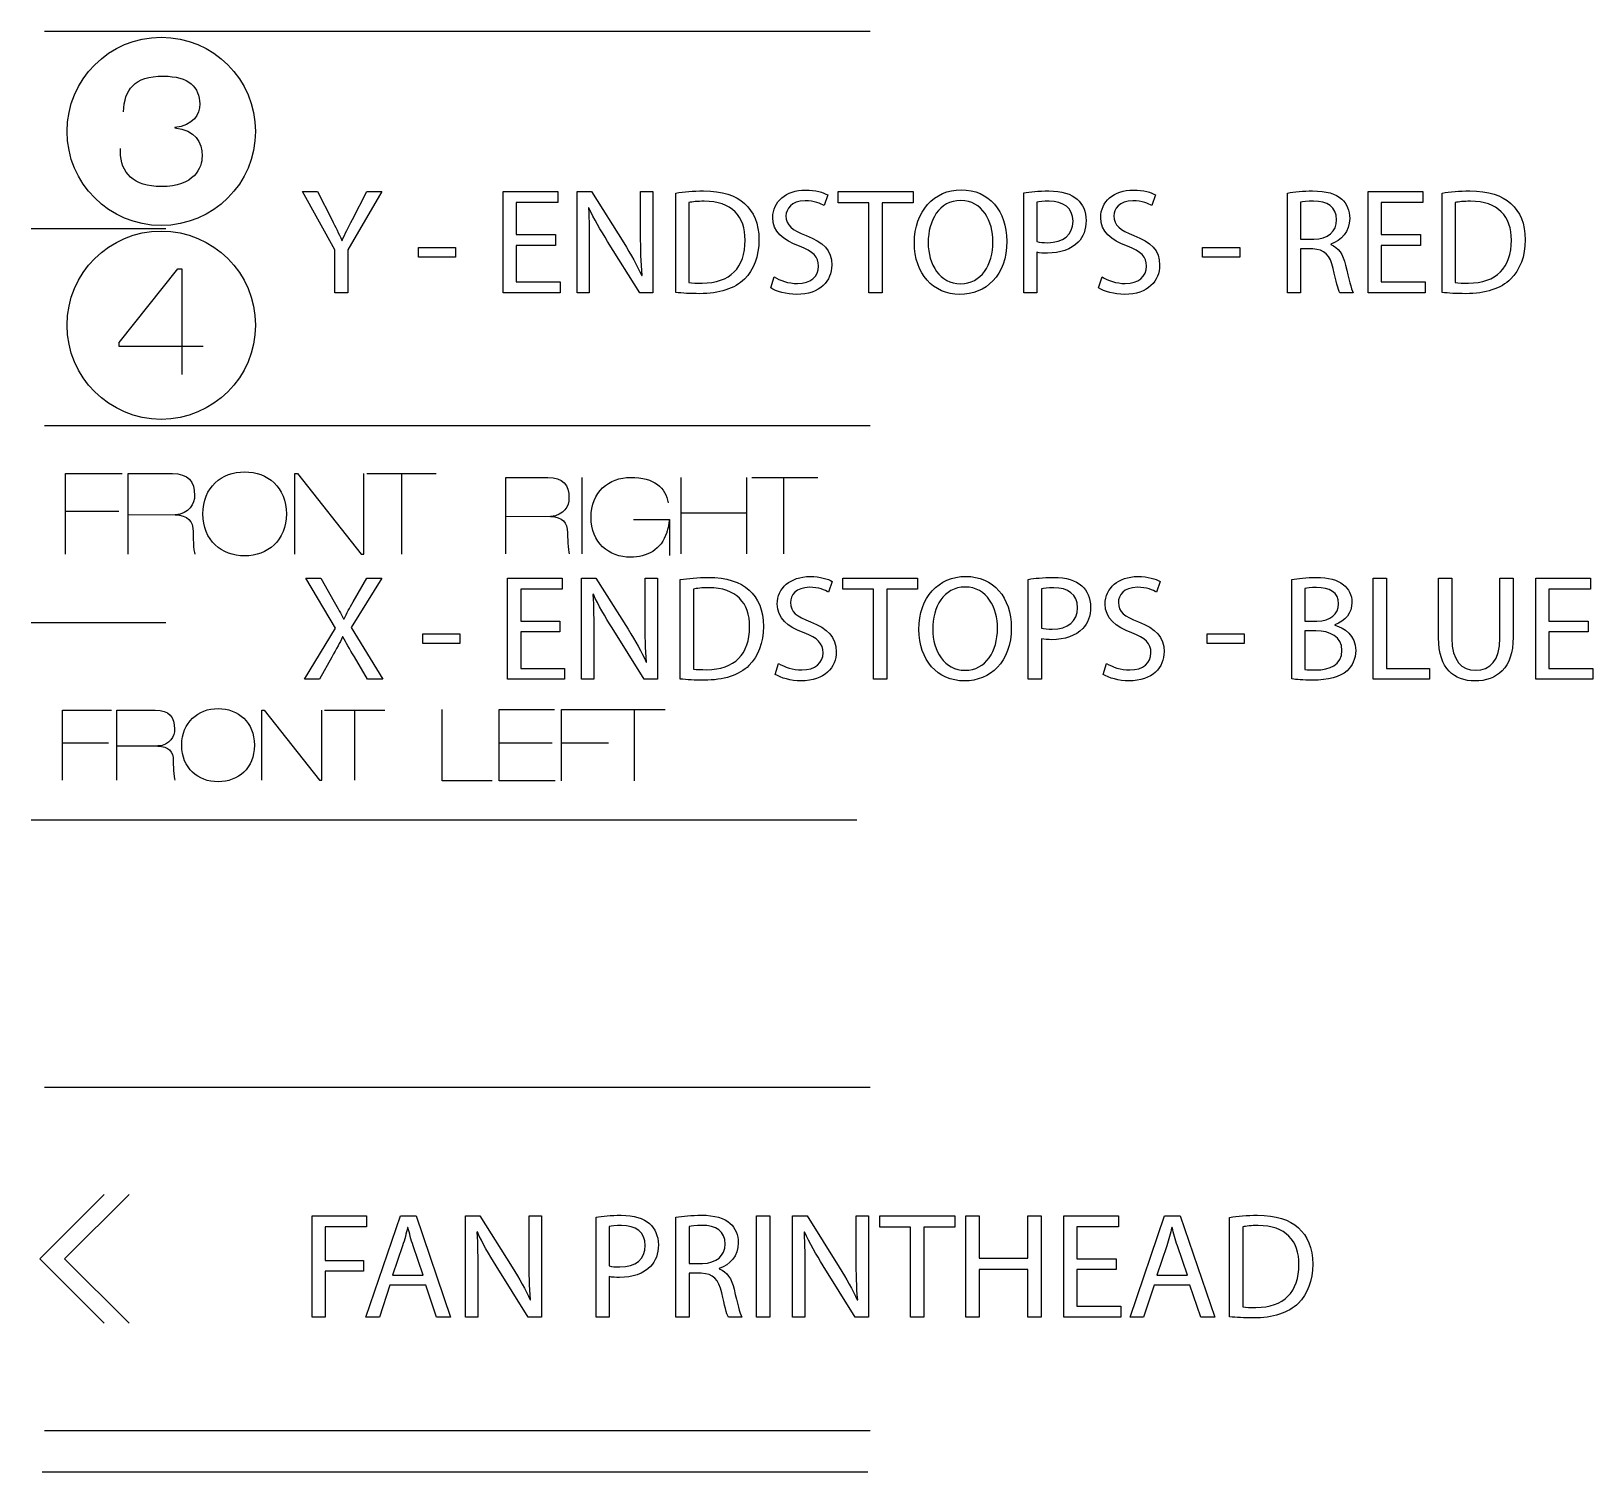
# Model space of a CAD drawing. Header units: millimetres. Extents: x -1949 to 1995, y -1808 to 1842.
# Drawn here: x -357.28 to -313.25, y -742.23 to -701.6 of the extents above; entities that cross this region are included whole.
import ezdxf

# ---------------------------------------------------------------- set-up
doc = ezdxf.new("R2010")
doc.units = ezdxf.units.MM
doc.layers.get('0').update_dxf_attribs({"lineweight": 25, "true_color": 0xffffff})

msp = doc.modelspace()

# ---------------------------------------------------------------- linework, layer by layer
at = {"color": 5, "true_color": 0x0000ff}
for points in [[(-356.90154, -701.60198), (-333.61821, -701.60198)], [(-353.22948, -704.32013), (-353.22948, -704.3286)], [(-348.72027, -708.97715), (-348.72027, -707.76748), (-349.62585, -706.12565), (-349.20287, -706.12565), (-348.80071, -706.9127)], [(-348.22109, -706.9127), (-347.81081, -706.12565), (-347.39594, -706.12565), (-348.34809, -707.76324), (-348.34809, -708.97715), (-348.72027, -708.97715), (-348.72027, -708.97715)], [(-342.49798, -707.64083), (-343.60217, -707.64083), (-343.60217, -708.66882), (-342.36674, -708.66882), (-342.36674, -708.97751), (-343.97471, -708.97751), (-343.97471, -706.126), (-342.43024, -706.126), (-342.43024, -706.43468), (-343.60217, -706.43468), (-343.60217, -707.33638), (-342.49798, -707.33638), (-342.49798, -707.64083), (-342.49798, -707.64083)], [(-341.88802, -708.97715), (-341.88802, -706.12565), (-341.48162, -706.12565), (-340.57181, -707.56851)], [(-340.0938, -707.31874), (-340.0938, -706.12565), (-339.74666, -706.12565), (-339.74666, -708.97715), (-340.1192, -708.97715), (-341.02442, -707.53041)], [(-339.10249, -708.96869), (-339.10249, -706.16798), (-339.10214, -706.16798)], [(-334.81906, -706.21914), (-334.92066, -706.5197)], [(-333.65454, -706.43892), (-334.52167, -706.43892), (-334.52167, -706.126), (-332.41065, -706.126), (-332.41065, -706.43892), (-333.28201, -706.43892), (-333.28201, -708.97751), (-333.65454, -708.97751), (-333.65454, -706.43892), (-333.65454, -706.43892)], [(-328.92132, -707.83521), (-328.92132, -708.97751), (-329.28962, -708.97751), (-329.28962, -706.15987), (-329.28962, -706.15987)], [(-325.57346, -706.21914), (-325.67506, -706.5197)], [(-321.14081, -707.74243), (-321.48794, -707.74243), (-321.48794, -708.97751), (-321.85624, -708.97751), (-321.85624, -706.1641), (-321.85624, -706.1641)], [(-318.10622, -707.64083), (-319.21041, -707.64083), (-319.21041, -708.66882), (-317.97498, -708.66882), (-317.97498, -708.97751), (-319.58259, -708.97751), (-319.58259, -706.126), (-318.03813, -706.126), (-318.03813, -706.43468), (-319.21041, -706.43468), (-319.21041, -707.33638), (-318.10622, -707.33638), (-318.10622, -707.64083), (-318.10622, -707.64083)], [(-317.49556, -708.96869), (-317.49556, -706.16798), (-317.49556, -706.16798)], [(-341.55324, -706.57862), (-341.56629, -706.58285)], [(-338.73384, -706.43433), (-338.73384, -708.68999), (-338.73384, -708.68999)], [(-328.92132, -706.42622), (-328.92132, -707.535), (-328.92132, -707.535)], [(-321.48794, -706.42198), (-321.48794, -707.46268), (-321.48794, -707.46268)], [(-317.12726, -706.43433), (-317.12726, -708.68999), (-317.12726, -708.68999)], [(-357.27725, -707.16141), (-353.4863, -707.16141)], [(-348.51742, -707.50078), (-348.50861, -707.50078)], [(-321.48794, -707.46268), (-321.11118, -707.46268)], [(-346.36195, -707.7001), (-345.31667, -707.7001), (-345.31667, -707.97103), (-346.36195, -707.97103), (-346.36195, -707.7001), (-346.36195, -707.7001)], [(-341.54089, -707.75901), (-341.54089, -708.97715), (-341.88802, -708.97715), (-341.88802, -708.97715)], [(-324.24772, -707.7001), (-323.20244, -707.7001), (-323.20244, -707.97103), (-324.24772, -707.97103), (-324.24772, -707.7001), (-324.24772, -707.7001)], [(-320.63316, -707.60696), (-320.63316, -707.61966)], [(-353.03545, -710.4941), (-354.79546, -710.4941), (-354.79546, -710.37944), (-353.14552, -708.30229), (-353.03545, -708.30229), (-353.03545, -710.4941)], [(-340.06416, -708.49491), (-340.05182, -708.49102)], [(-336.42667, -708.83816), (-336.32966, -708.52912), (-336.32966, -708.52912)], [(-327.18107, -708.83816), (-327.08406, -708.52912), (-327.08406, -708.52912)], [(-319.99852, -708.97751), (-320.37916, -708.97751)], [(-352.4262, -710.4941), (-353.03545, -710.4941), (-353.03545, -711.28079)], [(-356.90154, -712.72083), (-333.61821, -712.72083)], [(-356.30676, -716.34774), (-356.30676, -714.07726), (-354.71397, -714.07726)], [(-354.5471, -716.34774), (-354.5471, -714.07726), (-353.29792, -714.07726)], [(-349.84846, -716.34774), (-349.84846, -714.07726), (-349.76591, -714.07726), (-347.97697, -716.34774), (-347.90289, -716.34774), (-347.90289, -714.07726)], [(-347.81469, -714.07726), (-345.85607, -714.07726)], [(-346.83009, -716.34774), (-346.83009, -714.07726)], [(-343.89498, -716.33857), (-343.89498, -714.1838), (-342.70894, -714.1838)], [(-341.75503, -714.1838), (-341.75503, -716.33857)], [(-338.95362, -716.33857), (-338.95362, -714.1838)], [(-337.10683, -714.1838), (-337.10683, -716.33857)], [(-336.95937, -714.1838), (-335.10058, -714.1838)], [(-336.06014, -716.33821), (-336.06014, -714.20285)], [(-356.30676, -715.13348), (-354.80675, -715.13348)], [(-353.21184, -715.2379), (-353.21537, -715.24425), (-354.54746, -715.24848)], [(-342.62745, -715.28517), (-342.63097, -715.29117), (-343.89568, -715.2954)], [(-340.2977, -715.37548), (-339.28347, -715.37548), (-339.28347, -716.38654)], [(-338.95362, -715.18569), (-337.10683, -715.18569)], [(-348.80494, -719.25075), (-349.14784, -719.87728), (-349.57082, -719.87728), (-348.69911, -718.43442), (-349.53695, -717.02542), (-349.10939, -717.02542), (-348.73297, -717.69429)], [(-348.19992, -717.69429), (-347.81504, -717.02542), (-347.38748, -717.02542), (-348.25461, -718.41361), (-347.36631, -719.87728), (-347.79388, -719.87728), (-347.79388, -719.87763)], [(-342.37098, -718.54061), (-343.47517, -718.54061), (-343.47517, -719.5686), (-342.23974, -719.5686), (-342.23974, -719.87763), (-343.84735, -719.87763), (-343.84735, -717.02578), (-342.30324, -717.02578), (-342.30324, -717.33481), (-343.47517, -717.33481), (-343.47517, -718.23616), (-342.37098, -718.23616), (-342.37098, -718.54061), (-342.37098, -718.54061)], [(-341.76067, -719.87763), (-341.76067, -717.02578), (-341.35462, -717.02578), (-340.44481, -718.46864)], [(-339.96644, -718.21922), (-339.96644, -717.02578), (-339.61966, -717.02578), (-339.61966, -719.87763), (-339.9922, -719.87763), (-340.89742, -718.43089)], [(-338.97514, -719.86952), (-338.97514, -717.06811), (-338.97514, -717.06811)], [(-334.69171, -717.11856), (-334.79331, -717.41912)], [(-333.52754, -717.33904), (-334.39467, -717.33904), (-334.39467, -717.02578), (-332.2833, -717.02578), (-332.2833, -717.33904), (-333.15501, -717.33904), (-333.15501, -719.87763), (-333.52754, -719.87763), (-333.52754, -717.33904), (-333.52754, -717.33904)], [(-328.79432, -718.73534), (-328.79432, -719.87763), (-329.16227, -719.87763), (-329.16227, -717.06), (-329.16227, -717.06)], [(-325.44646, -717.11856), (-325.54806, -717.41912)], [(-321.72889, -719.86917), (-321.72889, -717.06811), (-321.72889, -717.06811)], [(-319.43866, -717.02578), (-319.06612, -717.02578), (-319.06612, -719.5686), (-317.84763, -719.5686), (-317.84763, -719.87763), (-319.43866, -719.87763), (-319.43866, -717.02578), (-319.43866, -717.02578)], [(-317.59292, -718.70571), (-317.59292, -717.02578), (-317.22039, -717.02578), (-317.22039, -717.02578)], [(-317.22039, -717.02578), (-317.22039, -718.71841)], [(-315.8622, -718.71841), (-315.8622, -717.02578), (-315.49002, -717.02578), (-315.49002, -718.69265)], [(-313.37723, -718.54061), (-314.48142, -718.54061), (-314.48142, -719.5686), (-313.246, -719.5686), (-313.246, -719.87763), (-314.85396, -719.87763), (-314.85396, -717.02578), (-313.3095, -717.02578), (-313.3095, -717.33481), (-314.48142, -717.33481), (-314.48142, -718.23616), (-313.37723, -718.23616), (-313.37723, -718.54061), (-313.37723, -718.54061)], [(-341.42624, -717.47874), (-341.43894, -717.48298)], [(-338.60684, -717.33446), (-338.60684, -719.58941), (-338.60684, -719.58941)], [(-328.79432, -717.32634), (-328.79432, -718.43477), (-328.79432, -718.43477)], [(-321.36059, -717.314), (-321.36059, -718.23616), (-321.36059, -718.23616)], [(-357.27725, -718.28026), (-353.4863, -718.28026)], [(-348.47086, -718.17654), (-348.45816, -718.17654)], [(-321.36059, -718.23616), (-321.02651, -718.23616)], [(-321.05614, -718.51097), (-321.36059, -718.51097), (-321.36059, -719.59823), (-321.36059, -719.59823)], [(-320.51886, -718.34164), (-320.51886, -718.35469)], [(-348.48779, -718.68454), (-348.49626, -718.68454)], [(-346.23531, -718.59987), (-345.19002, -718.59987), (-345.19002, -718.87045), (-346.23531, -718.87045), (-346.23531, -718.59987), (-346.23531, -718.59987)], [(-341.41389, -718.65914), (-341.41389, -719.87763), (-341.76067, -719.87763), (-341.76067, -719.87763)], [(-324.12037, -718.59987), (-323.07509, -718.59987), (-323.07509, -718.87045), (-324.12037, -718.87045), (-324.12037, -718.59987), (-324.12037, -718.59987)], [(-347.79388, -719.87763), (-348.16182, -719.24722)], [(-339.93681, -719.39539), (-339.92446, -719.39115)], [(-336.29967, -719.73793), (-336.20266, -719.42855), (-336.20266, -719.42855)], [(-327.05442, -719.73793), (-326.95671, -719.42855), (-326.95671, -719.42855)], [(-356.39989, -722.72384), (-356.39989, -720.74829), (-355.01383, -720.74829)], [(-354.86778, -722.72384), (-354.86778, -720.74829), (-353.78052, -720.74829)], [(-350.77979, -722.72384), (-350.77979, -720.74829), (-350.70782, -720.74829), (-349.15101, -722.72384), (-349.08646, -722.72384), (-349.08646, -720.74829)], [(-349.0092, -720.74829), (-347.30493, -720.74829)], [(-348.1523, -722.72384), (-348.1523, -720.74829)], [(-344.27915, -722.74113), (-345.68921, -722.74113), (-345.68921, -720.73136)], [(-342.50362, -722.74113), (-344.08548, -722.74113), (-344.08548, -720.73136), (-342.5202, -720.73136)], [(-342.32723, -722.74113), (-342.32723, -720.73136), (-340.91718, -720.73136)], [(-341.13696, -720.73136), (-339.40306, -720.73136)], [(-340.26489, -722.74113), (-340.26489, -720.73136)], [(-356.39989, -721.66727), (-355.09426, -721.66727)], [(-344.08548, -721.66551), (-342.58511, -721.66551)], [(-342.32723, -721.66551), (-340.99867, -721.66551)], [(-353.70961, -721.76394), (-354.86919, -721.76782)], [(-353.70573, -721.75864), (-353.70926, -721.76394)], [(-357.2776, -723.83968), (-333.99427, -723.83968)], [(-356.90154, -731.37713), (-333.61821, -731.37713)], [(-355.21914, -738.03934), (-357.03524, -736.22253), (-355.21914, -734.40608)], [(-354.51817, -738.03934), (-356.33533, -736.22253), (-354.51817, -734.40608)], [(-349.35915, -735.01145), (-347.82351, -735.01145), (-347.82351, -735.32013), (-348.98697, -735.32013), (-348.98697, -736.26804), (-347.91241, -736.26804), (-347.91241, -736.57249), (-348.98697, -736.57249), (-348.98697, -737.86295), (-349.35915, -737.86295), (-349.35915, -735.01145), (-349.35915, -735.01145)], [(-347.16241, -736.96584), (-347.45874, -737.86295), (-347.83939, -737.86295), (-346.86607, -735.01145), (-346.42616, -735.01145), (-345.45284, -737.86295), (-345.84619, -737.86295), (-346.15134, -736.96584), (-347.16241, -736.96584), (-347.16241, -736.96584)], [(-345.03304, -737.86295), (-345.03304, -735.01145), (-344.62664, -735.01145), (-343.71682, -736.45396)], [(-343.23881, -736.20419), (-343.23881, -735.01109), (-342.89168, -735.01109), (-342.89168, -737.8626), (-343.26421, -737.8626), (-344.16979, -736.41586)], [(-340.98174, -736.72066), (-340.98174, -737.86295), (-341.35004, -737.86295), (-341.35004, -735.04531), (-341.35004, -735.04531)], [(-340.98174, -735.31131), (-340.98174, -736.41974), (-340.98174, -736.41974)], [(-338.38247, -736.62787), (-338.72961, -736.62787), (-338.72961, -737.86295), (-339.09755, -737.86295), (-339.09755, -735.04955), (-339.09755, -735.04955)], [(-338.72961, -735.30743), (-338.72961, -736.34847), (-338.72961, -736.34847)], [(-336.82425, -735.01145), (-336.45172, -735.01145), (-336.45172, -737.8633), (-336.82425, -737.8633), (-336.82425, -735.01145), (-336.82425, -735.01145)], [(-335.80861, -737.86295), (-335.80861, -735.01145), (-335.40256, -735.01145), (-334.49274, -736.45396)], [(-334.01438, -736.20419), (-334.01438, -735.01109), (-333.6676, -735.01109), (-333.6676, -737.8626), (-334.04013, -737.8626), (-334.94536, -736.41586)], [(-332.48156, -735.32436), (-333.34869, -735.32436), (-333.34869, -735.01145), (-331.23731, -735.01145), (-331.23731, -735.32436), (-332.10902, -735.32436), (-332.10902, -737.86295), (-332.48156, -737.86295), (-332.48156, -735.32436), (-332.48156, -735.32436)], [(-330.55081, -735.01145), (-330.55081, -736.20454), (-329.17144, -736.20454), (-329.17144, -735.01145), (-328.79926, -735.01145), (-328.79926, -737.86295), (-329.17144, -737.86295), (-329.17144, -736.52627), (-330.55081, -736.52627), (-330.55081, -737.86295), (-330.92334, -737.86295), (-330.92334, -735.01145), (-330.55081, -735.01145), (-330.55081, -735.01145)], [(-326.68648, -736.52627), (-327.79067, -736.52627), (-327.79067, -737.55427), (-326.55524, -737.55427), (-326.55524, -737.86295), (-328.16285, -737.86295), (-328.16285, -735.01145), (-326.61874, -735.01145), (-326.61874, -735.32013), (-327.79067, -735.32013), (-327.79067, -736.22147), (-326.68648, -736.22147), (-326.68648, -736.52627), (-326.68648, -736.52627)], [(-325.61509, -736.96584), (-325.91142, -737.86295), (-326.29207, -737.86295), (-325.31876, -735.01145), (-324.87884, -735.01145), (-323.90553, -737.86295), (-324.29923, -737.86295), (-324.60403, -736.96584), (-325.61509, -736.96584), (-325.61509, -736.96584)], [(-323.48572, -737.85413), (-323.48572, -735.05343), (-323.48572, -735.05343)], [(-323.11742, -735.32013), (-323.11742, -737.57544), (-323.11742, -737.57544)], [(-346.65441, -735.33706), (-346.66322, -735.33706)], [(-344.69825, -735.46406), (-344.71131, -735.46794)], [(-335.47417, -735.46406), (-335.48687, -735.46794)], [(-325.10709, -735.33706), (-325.11591, -735.33706)], [(-346.80681, -735.85317), (-347.08621, -736.67832), (-346.22331, -736.67832), (-346.22331, -736.67832)], [(-346.22331, -736.67832), (-346.50659, -735.85776)], [(-325.25949, -735.85317), (-325.53889, -736.67832), (-324.676, -736.67832), (-324.676, -736.67832)], [(-324.676, -736.67832), (-324.95892, -735.85776)], [(-344.68591, -736.6441), (-344.68591, -737.8626), (-345.03304, -737.8626), (-345.03304, -737.86295)], [(-338.72961, -736.34847), (-338.35284, -736.34847)], [(-337.87482, -736.49241), (-337.87482, -736.50511)], [(-335.46182, -736.6441), (-335.46182, -737.8626), (-335.80861, -737.8626), (-335.80861, -737.86295)], [(-343.20918, -737.3807), (-343.19683, -737.37647)], [(-333.98474, -737.3807), (-333.9724, -737.37647)], [(-337.24018, -737.86295), (-337.62082, -737.86295)], [(-356.90154, -741.06476), (-333.61821, -741.06476)], [(-356.96857, -742.22575), (-333.68524, -742.22575)]]:
    msp.add_lwpolyline(points, dxfattribs=at)
for points in [[(-356.26654, -704.42561), (-356.26654, -702.95876), (-355.07733, -701.7699), (-353.61048, -701.7699)], [(-353.61048, -701.7699), (-352.14363, -701.7699), (-350.95477, -702.95876), (-350.95477, -704.42561)], [(-354.67657, -703.8714), (-354.64729, -703.25369), (-354.38447, -702.86881), (-353.54698, -702.86881)], [(-353.54698, -702.86881), (-352.83613, -702.86881), (-352.5271, -703.19019), (-352.5271, -703.65162)], [(-352.5271, -703.65162), (-352.5271, -703.94337), (-352.69643, -704.26475), (-353.22948, -704.32013)], [(-353.61048, -707.08132), (-355.07733, -707.08132), (-356.26654, -705.89211), (-356.26654, -704.42561)], [(-350.95477, -704.42561), (-350.95477, -705.89246), (-352.14363, -707.08132), (-353.61048, -707.08132)], [(-353.22948, -704.3286), (-352.6541, -704.3921), (-352.45972, -704.72583), (-352.45972, -705.12376)], [(-354.76124, -705.00064), (-354.76124, -704.97559), (-354.75665, -704.94173), (-354.75665, -704.90786)], [(-353.61436, -705.98242), (-354.39329, -705.98242), (-354.76124, -705.59366), (-354.76124, -705.00064)], [(-352.45972, -705.12376), (-352.45972, -705.45361), (-352.67526, -705.98242), (-353.61436, -705.98242)], [(-339.10214, -706.16798), (-338.87812, -706.12988), (-338.61142, -706.10448), (-338.31932, -706.10448)], [(-338.31932, -706.10448), (-337.79016, -706.10448), (-337.41374, -706.23113), (-337.16433, -706.46008)], [(-336.36741, -706.85378), (-336.36741, -706.40928), (-335.99946, -706.07944), (-335.44524, -706.07944)], [(-335.44524, -706.07944), (-335.15773, -706.07944), (-334.94148, -706.14717), (-334.81906, -706.21914)], [(-332.37537, -707.57274), (-332.37537, -706.66716), (-331.81692, -706.07485), (-331.05528, -706.07485)], [(-331.05528, -706.07485), (-330.27246, -706.0752), (-329.76905, -706.6721), (-329.76905, -707.52159)], [(-329.28962, -706.15987), (-329.11182, -706.13024), (-328.87899, -706.10484), (-328.58301, -706.10484)], [(-328.58301, -706.10484), (-328.21894, -706.10484), (-327.9526, -706.1895), (-327.78326, -706.3419)], [(-327.12181, -706.85378), (-327.12181, -706.40928), (-326.75386, -706.07944), (-326.19964, -706.07944)], [(-326.19964, -706.07944), (-325.91178, -706.07944), (-325.69588, -706.14717), (-325.57346, -706.21914)], [(-321.85624, -706.1641), (-321.66962, -706.13024), (-321.39904, -706.10484), (-321.14928, -706.10484)], [(-321.14928, -706.10484), (-320.75593, -706.10484), (-320.4977, -706.18104), (-320.32448, -706.33732)], [(-317.49556, -706.16798), (-317.27119, -706.12988), (-317.00484, -706.10448), (-316.71274, -706.10448)], [(-316.71274, -706.10448), (-316.18358, -706.10448), (-315.80716, -706.23113), (-315.55775, -706.46008)], [(-341.56629, -706.58285), (-341.54512, -706.94233), (-341.54089, -707.28523), (-341.54089, -707.75901)], [(-341.02442, -707.53041), (-341.22339, -707.21326), (-341.41389, -706.8873), (-341.55324, -706.57862)], [(-338.30239, -706.39658), (-338.49289, -706.39658), (-338.63682, -706.41387), (-338.73384, -706.43433)], [(-337.1474, -707.4969), (-337.14316, -706.82415), (-337.52416, -706.39658), (-338.30239, -706.39658)], [(-337.16433, -706.46008), (-336.90645, -706.69256), (-336.75828, -707.02276), (-336.75828, -707.48384)], [(-335.45794, -706.38424), (-335.84741, -706.38424), (-335.99522, -706.61672), (-335.99522, -706.81145)], [(-334.92066, -706.5197), (-335.00956, -706.46432), (-335.20006, -706.38424), (-335.45794, -706.38424)], [(-331.06798, -706.37577), (-331.68146, -706.37542), (-331.98591, -706.94268), (-331.98591, -707.56463)], [(-330.15852, -707.53888), (-330.15852, -706.96773), (-330.45414, -706.37577), (-331.06798, -706.37577)], [(-328.57419, -706.39658), (-328.73541, -706.39658), (-328.85782, -706.40928), (-328.92132, -706.42622)], [(-327.90144, -706.95962), (-327.90144, -706.57897), (-328.17238, -706.39658), (-328.57419, -706.39658)], [(-327.78326, -706.3419), (-327.63086, -706.47737), (-327.5335, -706.6848), (-327.5335, -706.9381)], [(-326.21234, -706.38424), (-326.60181, -706.38424), (-326.74998, -706.61672), (-326.74998, -706.81145)], [(-325.67506, -706.5197), (-325.76396, -706.46432), (-325.95446, -706.38424), (-326.21234, -706.38424)], [(-321.12388, -706.39235), (-321.30168, -706.39235), (-321.42444, -706.40505), (-321.48794, -706.42198)], [(-320.46806, -706.92116), (-320.46806, -706.55322), (-320.73476, -706.39235), (-321.12388, -706.39235)], [(-320.32448, -706.33732), (-320.18478, -706.46396), (-320.10012, -706.65905), (-320.10012, -706.88342)], [(-316.69581, -706.39658), (-316.88631, -706.39658), (-317.03024, -706.41387), (-317.12726, -706.43433)], [(-315.54082, -707.4969), (-315.53623, -706.82415), (-315.91758, -706.39658), (-316.69581, -706.39658)], [(-315.55775, -706.46008), (-315.29952, -706.69256), (-315.1517, -707.02276), (-315.1517, -707.48384)], [(-348.80071, -706.9127), (-348.69522, -707.12824), (-348.60632, -707.30216), (-348.51742, -707.50078)], [(-348.50861, -707.50078), (-348.43241, -707.31451), (-348.33116, -707.12824), (-348.22109, -706.9127)], [(-335.61458, -707.66623), (-336.07989, -707.4969), (-336.36741, -707.25136), (-336.36741, -706.85378)], [(-335.99522, -706.81145), (-335.99522, -707.07815), (-335.82166, -707.20903), (-335.42831, -707.36143)], [(-328.61652, -707.56463), (-328.17238, -707.56463), (-327.90144, -707.3445), (-327.90144, -706.95962)], [(-327.5335, -706.9381), (-327.5335, -707.19668), (-327.6097, -707.39953), (-327.75363, -707.5477)], [(-326.36862, -707.66623), (-326.83429, -707.4969), (-327.12181, -707.25136), (-327.12181, -706.85378)], [(-326.74998, -706.81145), (-326.74998, -707.07815), (-326.57606, -707.20903), (-326.18271, -707.36143)], [(-321.11118, -707.46268), (-320.71783, -707.46268), (-320.46806, -707.24678), (-320.46806, -706.92116)], [(-320.10012, -706.88342), (-320.10012, -707.25595), (-320.33718, -707.50536), (-320.63316, -707.60696)], [(-356.26654, -709.8912), (-356.26654, -708.4247), (-355.07733, -707.23584), (-353.61083, -707.23584)], [(-353.61083, -707.23584), (-352.14398, -707.23584), (-350.95477, -708.4247), (-350.95477, -709.8912)], [(-340.57181, -707.56851), (-340.36438, -707.90294), (-340.1954, -708.20316), (-340.06416, -708.49491)], [(-340.05182, -708.49102), (-340.08533, -708.11002), (-340.0938, -707.76324), (-340.0938, -707.31874)], [(-338.36166, -708.70692), (-337.57038, -708.70692), (-337.1474, -708.26701), (-337.1474, -707.4969)], [(-336.75828, -707.48384), (-336.75828, -707.94951), (-336.90645, -708.32981), (-337.16856, -708.59227)], [(-335.42831, -707.36143), (-334.94606, -707.5477), (-334.70476, -707.78018), (-334.70476, -708.19928)], [(-331.09338, -709.02407), (-331.85044, -709.02407), (-332.37537, -708.43564), (-332.37537, -707.57274)], [(-331.98591, -707.56463), (-331.98591, -708.17811), (-331.65606, -708.72386), (-331.07221, -708.72386)], [(-329.76905, -707.52159), (-329.76905, -708.49914), (-330.3656, -709.02407), (-331.09338, -709.02407)], [(-331.07221, -708.72386), (-330.48801, -708.72386), (-330.15852, -708.18622), (-330.15852, -707.53888)], [(-328.92132, -707.535), (-328.84089, -707.55616), (-328.73929, -707.56463), (-328.61652, -707.56463)], [(-327.75363, -707.5477), (-327.9526, -707.75513), (-328.26551, -707.86096), (-328.62499, -707.86096)], [(-326.18271, -707.36143), (-325.70046, -707.5477), (-325.45916, -707.78018), (-325.45916, -708.19928)], [(-316.75472, -708.70692), (-315.9638, -708.70692), (-315.54082, -708.26701), (-315.54082, -707.4969)], [(-315.1517, -707.48384), (-315.1517, -707.94951), (-315.29952, -708.32981), (-315.56198, -708.59227)], [(-335.07694, -708.22891), (-335.07694, -707.96644), (-335.2297, -707.80981), (-335.61458, -707.66623)], [(-328.62499, -707.86096), (-328.73541, -707.86096), (-328.83701, -707.85638), (-328.92132, -707.83521)], [(-325.83134, -708.22891), (-325.83134, -707.96644), (-325.9841, -707.80981), (-326.36862, -707.66623)], [(-320.56543, -708.29664), (-320.6501, -707.9033), (-320.80673, -707.75513), (-321.14081, -707.74243)], [(-320.63316, -707.61966), (-320.41726, -707.69586), (-320.28603, -707.89871), (-320.21865, -708.19504)], [(-334.70476, -708.19928), (-334.70476, -708.63954), (-335.0265, -709.02442), (-335.69924, -709.02442)], [(-335.67349, -708.71539), (-335.29708, -708.71539), (-335.07694, -708.51642), (-335.07694, -708.22891)], [(-325.45916, -708.19928), (-325.45916, -708.63954), (-325.78054, -709.02442), (-326.45364, -709.02442)], [(-326.42824, -708.71539), (-326.05148, -708.71539), (-325.83134, -708.51642), (-325.83134, -708.22891)], [(-320.37916, -708.97751), (-320.42608, -708.89284), (-320.48958, -708.65189), (-320.56543, -708.29664)], [(-320.21865, -708.19504), (-320.12552, -708.59262), (-320.05778, -708.86779), (-319.99852, -708.97751)], [(-338.73384, -708.68999), (-338.64106, -708.70269), (-338.50559, -708.70692), (-338.36166, -708.70692)], [(-337.16856, -708.59227), (-337.43914, -708.85897), (-337.87906, -709.00291), (-338.43362, -709.00291)], [(-335.69924, -709.02442), (-335.97406, -709.02442), (-336.27462, -708.93941), (-336.42667, -708.83816)], [(-336.32966, -708.52912), (-336.16456, -708.63496), (-335.92749, -708.71539), (-335.67349, -708.71539)], [(-326.45364, -709.02442), (-326.72846, -709.02442), (-327.02902, -708.93941), (-327.18107, -708.83816)], [(-327.08406, -708.52912), (-326.91896, -708.63496), (-326.68189, -708.71539), (-326.42824, -708.71539)], [(-317.12726, -708.68999), (-317.03448, -708.70269), (-316.89901, -708.70692), (-316.75472, -708.70692)], [(-315.56198, -708.59227), (-315.83256, -708.85897), (-316.27248, -709.00291), (-316.82704, -709.00291)], [(-338.43362, -709.00291), (-338.70032, -709.00291), (-338.91587, -708.99021), (-339.10249, -708.96869)], [(-316.82704, -709.00291), (-317.09374, -709.00291), (-317.30929, -708.99021), (-317.49556, -708.96869)], [(-353.61083, -712.54726), (-355.07733, -712.54726), (-356.26654, -711.3584), (-356.26654, -709.8912)], [(-350.95477, -709.8912), (-350.95477, -711.3584), (-352.14398, -712.54726), (-353.61083, -712.54726)], [(-353.29792, -714.07726), (-352.84319, -714.07726), (-352.67138, -714.29351), (-352.67138, -714.69744)], [(-352.43679, -715.2125), (-352.43679, -714.46249), (-351.90903, -714.02681), (-351.26062, -714.02681)], [(-351.26062, -714.02681), (-350.61187, -714.02681), (-350.08411, -714.46249), (-350.08411, -715.2125)], [(-342.70894, -714.1838), (-342.27784, -714.1838), (-342.11416, -714.38912), (-342.11416, -714.77188)], [(-341.49256, -715.30951), (-341.49256, -714.5969), (-340.99162, -714.1838), (-340.37567, -714.1838)], [(-340.37567, -714.1838), (-339.70292, -714.1838), (-339.39353, -714.48225), (-339.31486, -714.89888)], [(-352.67138, -714.69744), (-352.67138, -714.91334), (-352.81779, -715.21567), (-353.21184, -715.2379)], [(-342.11416, -714.77188), (-342.11416, -714.9772), (-342.25315, -715.26401), (-342.62745, -715.28517)], [(-353.21537, -715.24425), (-352.86576, -715.24778), (-352.71301, -715.4097), (-352.71301, -715.72156)], [(-351.26062, -716.39854), (-351.90903, -716.39854), (-352.43679, -715.96286), (-352.43679, -715.2125)], [(-350.08411, -715.2125), (-350.08411, -715.96286), (-350.61187, -716.39854), (-351.26062, -716.39854)], [(-342.63097, -715.29117), (-342.29901, -715.2947), (-342.15437, -715.4478), (-342.15437, -715.74414)], [(-340.37567, -716.43452), (-340.99162, -716.43452), (-341.49256, -716.02107), (-341.49256, -715.30951)], [(-339.28347, -715.37548), (-339.31486, -715.62631), (-339.35826, -715.73637), (-339.35826, -715.73637)], [(-352.71301, -715.72156), (-352.71301, -715.80411), (-352.70666, -716.25566), (-352.66221, -716.34774)], [(-342.15437, -715.74414), (-342.15437, -715.82245), (-342.14837, -716.25108), (-342.10569, -716.33857)], [(-339.35826, -715.73637), (-339.50748, -716.23167), (-339.92623, -716.43452), (-340.37567, -716.43452)], [(-338.97514, -717.06811), (-338.75077, -717.03036), (-338.48407, -717.00496), (-338.19232, -717.00496)], [(-338.19232, -717.00496), (-337.66316, -717.00496), (-337.28674, -717.13161), (-337.03733, -717.36021)], [(-336.24041, -717.75356), (-336.24041, -717.30906), (-335.87246, -716.97886), (-335.31824, -716.97886)], [(-335.31824, -716.97886), (-335.03073, -716.97886), (-334.81448, -717.04659), (-334.69171, -717.11856)], [(-332.24837, -718.47322), (-332.24837, -717.56764), (-331.68992, -716.97533), (-330.92792, -716.97533)], [(-330.92792, -716.97533), (-330.14511, -716.97533), (-329.64205, -717.57188), (-329.64205, -718.42207)], [(-329.16227, -717.06), (-328.98447, -717.03036), (-328.75164, -717.00496), (-328.45601, -717.00496)], [(-328.45601, -717.00496), (-328.09159, -717.00496), (-327.82524, -717.08963), (-327.65591, -717.24168)], [(-327.65591, -717.24168), (-327.50351, -717.37714), (-327.4065, -717.58458), (-327.4065, -717.83822)], [(-326.99481, -717.75356), (-326.99481, -717.30906), (-326.62686, -716.97886), (-326.07264, -716.97886)], [(-326.07264, -716.97886), (-325.78513, -716.97886), (-325.56888, -717.04659), (-325.44646, -717.11856)], [(-321.72889, -717.06811), (-321.56802, -717.03036), (-321.30979, -717.00496), (-321.05614, -717.00496)], [(-321.05614, -717.00496), (-320.68784, -717.00496), (-320.45113, -717.06811), (-320.27756, -717.21204)], [(-320.27756, -717.21204), (-320.1294, -717.32211), (-320.03626, -717.49109), (-320.03626, -717.71546)], [(-348.73297, -717.69429), (-348.62714, -717.88021), (-348.54706, -718.02449), (-348.47086, -718.17654)], [(-348.45816, -718.17654), (-348.37772, -718.00756), (-348.30576, -717.87597), (-348.19992, -717.69429)], [(-341.43894, -717.48298), (-341.41777, -717.84281), (-341.41389, -718.18536), (-341.41389, -718.65914)], [(-340.89742, -718.43089), (-341.09639, -718.11339), (-341.28689, -717.78742), (-341.42624, -717.47874)], [(-338.17504, -717.29636), (-338.36554, -717.29636), (-338.50947, -717.31364), (-338.60684, -717.33446)], [(-337.0204, -718.39667), (-337.01581, -717.72392), (-337.39681, -717.29636), (-338.17504, -717.29636)], [(-337.03733, -717.36021), (-336.77945, -717.59304), (-336.63093, -717.92289), (-336.63093, -718.38432)], [(-335.33094, -717.28401), (-335.72006, -717.28401), (-335.86822, -717.51649), (-335.86822, -717.71087)], [(-335.86822, -717.71087), (-335.86822, -717.97757), (-335.69466, -718.10845), (-335.30131, -718.26121)], [(-334.79331, -717.41912), (-334.88221, -717.36409), (-335.07271, -717.28401), (-335.33094, -717.28401)], [(-330.94062, -717.27554), (-331.55446, -717.27554), (-331.85891, -717.84281), (-331.85891, -718.46441)], [(-330.03081, -718.43901), (-330.03081, -717.86786), (-330.32714, -717.27554), (-330.94062, -717.27554)], [(-328.44719, -717.29671), (-328.60806, -717.29671), (-328.73082, -717.30941), (-328.79432, -717.32634)], [(-327.77444, -717.85939), (-327.77444, -717.47874), (-328.04502, -717.29671), (-328.44719, -717.29671)], [(-326.0857, -717.28401), (-326.47481, -717.28401), (-326.62262, -717.51649), (-326.62262, -717.71087)], [(-326.62262, -717.71087), (-326.62262, -717.97757), (-326.44941, -718.10845), (-326.05606, -718.26121)], [(-325.54806, -717.41912), (-325.63696, -717.36409), (-325.82746, -717.28401), (-326.0857, -717.28401)], [(-321.03498, -717.28824), (-321.20431, -717.28824), (-321.30132, -717.30094), (-321.36059, -717.314)], [(-320.41303, -717.75391), (-320.41303, -717.42371), (-320.6628, -717.28824), (-321.03498, -717.28824)], [(-335.48722, -718.56565), (-335.95254, -718.39667), (-336.24041, -718.15079), (-336.24041, -717.75356)], [(-328.48952, -718.46441), (-328.04502, -718.46441), (-327.77444, -718.24427), (-327.77444, -717.85939)], [(-327.4065, -717.83822), (-327.4065, -718.09646), (-327.4827, -718.29931), (-327.62663, -718.44747)], [(-326.24162, -718.56565), (-326.70729, -718.39667), (-326.99481, -718.15079), (-326.99481, -717.75356)], [(-321.02651, -718.23616), (-320.64128, -718.23616), (-320.41303, -718.02872), (-320.41303, -717.75391)], [(-320.03626, -717.71546), (-320.03626, -717.99486), (-320.22288, -718.23616), (-320.51886, -718.34164)], [(-340.44481, -718.46864), (-340.23738, -718.80307), (-340.06804, -719.10364), (-339.93681, -719.39539)], [(-339.92446, -719.39115), (-339.95833, -719.01015), (-339.96644, -718.66337), (-339.96644, -718.21922)], [(-338.23431, -719.60635), (-337.44338, -719.60635), (-337.0204, -719.16643), (-337.0204, -718.39667)], [(-336.63093, -718.38432), (-336.63093, -718.84964), (-336.7791, -719.23029), (-337.04121, -719.49275)], [(-334.94994, -719.12833), (-334.94994, -718.86622), (-335.10234, -718.70923), (-335.48722, -718.56565)], [(-335.30131, -718.26121), (-334.81906, -718.44712), (-334.57776, -718.67995), (-334.57776, -719.0987)], [(-330.96638, -719.9242), (-331.72344, -719.9242), (-332.24837, -719.33612), (-332.24837, -718.47322)], [(-331.85891, -718.46441), (-331.85891, -719.07824), (-331.52871, -719.62363), (-330.94486, -719.62363)], [(-329.64205, -718.42207), (-329.64205, -719.39962), (-330.23824, -719.9242), (-330.96638, -719.9242)], [(-330.94486, -719.62363), (-330.36101, -719.62363), (-330.03081, -719.08635), (-330.03081, -718.43901)], [(-328.79432, -718.43477), (-328.71389, -718.45629), (-328.61229, -718.46441), (-328.48952, -718.46441)], [(-327.62663, -718.44747), (-327.82524, -718.65491), (-328.13851, -718.76074), (-328.49799, -718.76074)], [(-325.70434, -719.12833), (-325.70434, -718.86622), (-325.85674, -718.70923), (-326.24162, -718.56565)], [(-326.05606, -718.26121), (-325.57382, -718.44712), (-325.33252, -718.67995), (-325.33252, -719.0987)], [(-320.3199, -719.06095), (-320.3199, -718.67607), (-320.65398, -718.51097), (-321.05614, -718.51097)], [(-320.51886, -718.35469), (-320.24793, -718.41784), (-319.93078, -718.64221), (-319.93078, -719.06519)], [(-348.49626, -718.68454), (-348.57669, -718.84964), (-348.66136, -719.00169), (-348.80494, -719.25075)], [(-348.16182, -719.24722), (-348.30999, -719.00592), (-348.39889, -718.84964), (-348.48779, -718.68454)], [(-328.49799, -718.76074), (-328.60806, -718.76074), (-328.71001, -718.75615), (-328.79432, -718.73534)], [(-316.56881, -719.9242), (-317.15266, -719.9242), (-317.59292, -719.594), (-317.59292, -718.70571)], [(-317.22039, -718.71841), (-317.22039, -719.35305), (-316.93676, -719.62363), (-316.55611, -719.62363)], [(-315.49002, -718.69265), (-315.49002, -719.5686), (-315.9511, -719.9242), (-316.56881, -719.9242)], [(-316.55611, -719.62363), (-316.13736, -719.62363), (-315.8622, -719.34459), (-315.8622, -718.71841)], [(-336.20266, -719.42855), (-336.03756, -719.53438), (-335.80049, -719.61517), (-335.54649, -719.61517)], [(-334.57776, -719.0987), (-334.57776, -719.53897), (-334.89914, -719.92385), (-335.57189, -719.92385)], [(-335.54649, -719.61517), (-335.17008, -719.61517), (-334.94994, -719.41585), (-334.94994, -719.12833)], [(-326.95671, -719.42855), (-326.79196, -719.53438), (-326.55489, -719.61517), (-326.30089, -719.61517)], [(-325.33252, -719.0987), (-325.33252, -719.53897), (-325.6539, -719.92385), (-326.32664, -719.92385)], [(-326.30089, -719.61517), (-325.92448, -719.61517), (-325.70434, -719.41585), (-325.70434, -719.12833)], [(-321.05191, -719.61552), (-320.67091, -719.61552), (-320.3199, -719.47547), (-320.3199, -719.06095)], [(-319.93078, -719.06519), (-319.93078, -719.31072), (-320.02815, -719.50122), (-320.17596, -719.63669)], [(-338.30627, -719.90339), (-338.57297, -719.90339), (-338.78852, -719.89069), (-338.97514, -719.86952)], [(-338.60684, -719.58941), (-338.51371, -719.60247), (-338.37824, -719.60635), (-338.23431, -719.60635)], [(-337.04121, -719.49275), (-337.31214, -719.75945), (-337.75206, -719.90339), (-338.30627, -719.90339)], [(-335.57189, -719.92385), (-335.84706, -719.92385), (-336.14727, -719.83918), (-336.29967, -719.73793)], [(-326.32664, -719.92385), (-326.60181, -719.92385), (-326.90202, -719.83918), (-327.05442, -719.73793)], [(-321.15774, -719.90303), (-321.41174, -719.90303), (-321.60612, -719.88645), (-321.72889, -719.86917)], [(-321.36059, -719.59823), (-321.28439, -719.61093), (-321.18279, -719.61552), (-321.05191, -719.61552)], [(-320.17596, -719.63669), (-320.3707, -719.81837), (-320.69243, -719.90303), (-321.15774, -719.90303)], [(-353.78052, -720.74829), (-353.3847, -720.74829), (-353.23547, -720.93667), (-353.23547, -721.28804)], [(-353.03192, -721.73677), (-353.03192, -721.08343), (-352.57296, -720.70419), (-352.00851, -720.70419)], [(-352.00851, -720.70419), (-351.44372, -720.70419), (-350.98475, -721.08343), (-350.98475, -721.73677)], [(-353.23547, -721.28804), (-353.23547, -721.47607), (-353.36247, -721.73889), (-353.70573, -721.75864)], [(-353.70926, -721.76394), (-353.40516, -721.76746), (-353.27216, -721.90787), (-353.27216, -722.17916)], [(-352.00851, -722.76794), (-352.57296, -722.76794), (-353.03192, -722.38941), (-353.03192, -721.73677)], [(-350.98475, -721.73677), (-350.98475, -722.38976), (-351.44407, -722.76794), (-352.00851, -722.76794)], [(-353.27216, -722.17916), (-353.27216, -722.25112), (-353.26687, -722.64412), (-353.22807, -722.72384)], [(-341.35004, -735.04531), (-341.17224, -735.01568), (-340.93941, -734.99028), (-340.64342, -734.99028)], [(-340.63496, -735.28167), (-340.79582, -735.28167), (-340.91859, -735.29437), (-340.98174, -735.31131)], [(-340.64342, -734.99028), (-340.27936, -734.99028), (-340.01301, -735.07495), (-339.84368, -735.22735)], [(-339.96221, -735.84471), (-339.96221, -735.46406), (-340.23279, -735.28167), (-340.63496, -735.28167)], [(-339.84368, -735.22735), (-339.69128, -735.36281), (-339.59426, -735.57025), (-339.59426, -735.82354)], [(-339.09755, -735.04955), (-338.91129, -735.01568), (-338.64071, -734.99028), (-338.39129, -734.99028)], [(-338.36554, -735.27779), (-338.54334, -735.27779), (-338.66611, -735.29085), (-338.72961, -735.30743)], [(-338.39129, -734.99028), (-337.99759, -734.99028), (-337.73936, -735.06648), (-337.56614, -735.22276)], [(-337.70972, -735.80661), (-337.70972, -735.43866), (-337.97642, -735.27779), (-338.36554, -735.27779)], [(-337.56614, -735.22276), (-337.42644, -735.35011), (-337.34178, -735.54449), (-337.34178, -735.76886)], [(-323.48572, -735.05343), (-323.26136, -735.01568), (-322.99466, -734.98993), (-322.70291, -734.98993)], [(-322.68562, -735.28203), (-322.87612, -735.28203), (-323.02006, -735.29931), (-323.11742, -735.32013)], [(-322.70291, -734.98993), (-322.17374, -734.98993), (-321.79733, -735.11657), (-321.54792, -735.34553)], [(-321.53098, -736.38234), (-321.5264, -735.70959), (-321.9074, -735.28203), (-322.68562, -735.28203)], [(-346.66322, -735.33706), (-346.70556, -735.50216), (-346.74754, -735.67996), (-346.80681, -735.85317)], [(-346.50659, -735.85776), (-346.57009, -735.67149), (-346.61207, -735.50216), (-346.65441, -735.33706)], [(-344.71131, -735.46794), (-344.69014, -735.82777), (-344.68591, -736.17067), (-344.68591, -736.6441)], [(-344.16979, -736.41586), (-344.36841, -736.09871), (-344.55891, -735.77274), (-344.69825, -735.46406)], [(-335.48687, -735.46794), (-335.46606, -735.82777), (-335.46182, -736.17067), (-335.46182, -736.6441)], [(-334.94536, -736.41586), (-335.14432, -736.09871), (-335.33447, -735.77274), (-335.47417, -735.46406)], [(-325.11591, -735.33706), (-325.15824, -735.50216), (-325.20022, -735.67996), (-325.25949, -735.85317)], [(-324.95892, -735.85776), (-325.02278, -735.67149), (-325.06476, -735.50216), (-325.10709, -735.33706)], [(-321.54792, -735.34553), (-321.28968, -735.57801), (-321.14152, -735.90821), (-321.14152, -736.36929)], [(-343.19683, -737.37647), (-343.23034, -736.99547), (-343.23881, -736.64869), (-343.23881, -736.20419)], [(-340.67729, -736.44972), (-340.23279, -736.44972), (-339.96221, -736.22924), (-339.96221, -735.84471)], [(-339.59426, -735.82354), (-339.59426, -736.08177), (-339.67011, -736.28497), (-339.8144, -736.43314)], [(-338.35284, -736.34847), (-337.95949, -736.34847), (-337.70972, -736.13257), (-337.70972, -735.80661)], [(-337.34178, -735.76886), (-337.34178, -736.14139), (-337.57884, -736.39081), (-337.87482, -736.49241)], [(-333.9724, -737.37647), (-334.00626, -736.99547), (-334.01438, -736.64869), (-334.01438, -736.20419)], [(-343.71682, -736.45396), (-343.50939, -736.78874), (-343.34041, -737.08896), (-343.20918, -737.3807)], [(-340.98174, -736.41974), (-340.90166, -736.44161), (-340.80006, -736.44972), (-340.67729, -736.44972)], [(-339.8144, -736.43314), (-340.01301, -736.64057), (-340.32628, -736.74641), (-340.68576, -736.74641)], [(-337.80709, -737.18209), (-337.89176, -736.78874), (-338.04839, -736.64057), (-338.38247, -736.62787)], [(-337.87482, -736.50511), (-337.65892, -736.58131), (-337.52769, -736.78416), (-337.46031, -737.08049)], [(-334.49274, -736.45396), (-334.28531, -736.78874), (-334.11598, -737.08896), (-333.98474, -737.3807)], [(-322.74489, -737.59237), (-321.95396, -737.59237), (-321.53098, -737.15246), (-321.53098, -736.38234)], [(-321.14152, -736.36929), (-321.14152, -736.8346), (-321.28968, -737.2156), (-321.5518, -737.47772)], [(-340.68576, -736.74641), (-340.79582, -736.74641), (-340.89742, -736.74182), (-340.98174, -736.72066)], [(-337.46031, -737.08049), (-337.36718, -737.47807), (-337.29944, -737.75324), (-337.24018, -737.86295)], [(-337.62082, -737.86295), (-337.66774, -737.77828), (-337.73124, -737.53734), (-337.80709, -737.18209)], [(-321.5518, -737.47772), (-321.82273, -737.74442), (-322.26264, -737.88835), (-322.81686, -737.88835)], [(-322.81686, -737.88835), (-323.08356, -737.88835), (-323.29911, -737.87565), (-323.48572, -737.85413)], [(-323.11742, -737.57544), (-323.02429, -737.58814), (-322.88918, -737.59237), (-322.74489, -737.59237)]]:
    msp.add_open_spline(points, degree=3, dxfattribs=at)

doc.saveas('drawing.dxf')
